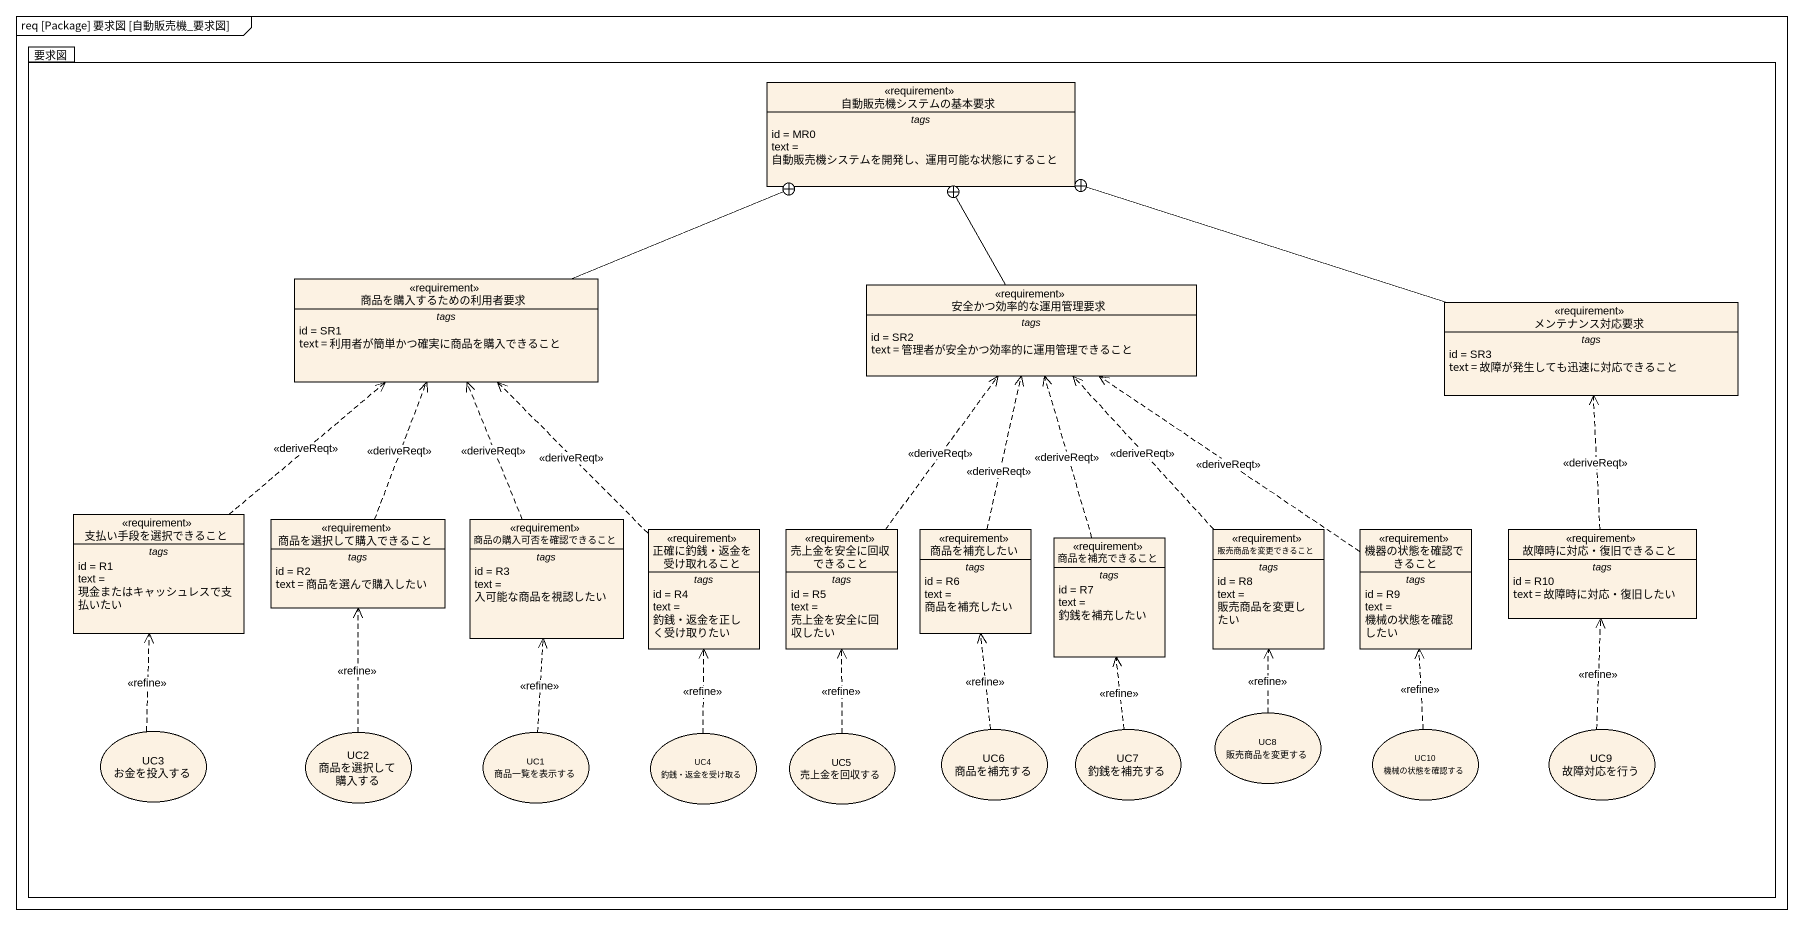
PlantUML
@startuml
mainframe req [Package] 要求図 [自動販売機_要求図]
allowmixing
hide circle
hide empty members
package 要求図 {
  class 自動販売機システムの基本要求 <<requirement>> {
    -- tags --
    id = MR0
    text = 自動販売機システムを開発し、運用可能な状態にすること
  }
  class 商品を購入するための利用者要求 <<requirement>> {
    -- tags --
    id = SR1
    text = 利用者が簡単かつ確実に商品を購入できること
  }
  class 安全かつ効率的な運用管理要求 <<requirement>> {
    -- tags --
    id = SR2
    text = 管理者が安全かつ効率的に運用管理できること
  }
  class メンテナンス対応要求 <<requirement>> {
    -- tags --
    id = SR3
    text = 故障が発生しても迅速に対応できること
  }
  class 支払い手段を選択できること <<requirement>> {
    -- tags --
    id = R1
    text = 現金またはキャッシュレスで支払いたい
  }
  class 商品を選択して購入できること <<requirement>> {
    -- tags --
    id = R2
    text = 商品を選んで購入したい
  }
  class 商品の購入可否を確認できること <<requirement>> {
    -- tags --
    id = R3
    text = 入可能な商品を視認したい
  }
  class "正確に釣銭・返金を受け取れること" as 正確に釣銭_返金を受け取れること <<requirement>> {
    -- tags --
    id = R4
    text = 釣銭・返金を正しく受け取りたい
  }
  class 売上金を安全に回収できること <<requirement>> {
    -- tags --
    id = R5
    text = 売上金を安全に回収したい
  }
  class 商品を補充したい <<requirement>> {
    -- tags --
    id = R6
    text = 商品を補充したい
  }
  class 商品を補充できること <<requirement>> {
    -- tags --
    id = R7
    text = 釣銭を補充したい
  }
  class 販売商品を変更できること <<requirement>> {
    -- tags --
    id = R8
    text = 販売商品を変更したい
  }
  class 機器の状態を確認できること <<requirement>> {
    -- tags --
    id = R9
    text = 機械の状態を確認したい
  }
  class "故障時に対応・復旧できること" as 故障時に対応_復旧できること <<requirement>> {
    -- tags --
    id = R10
    text = 故障時に対応・復旧したい
  }
  usecase "UC3 お金を投入する" as UC3_お金を投入する
  usecase "UC2 商品を選択して購入する" as UC2_商品を選択して購入する
  usecase "UC1 商品一覧を表示する" as UC1_商品一覧を表示する
  usecase "UC4 釣銭・返金を受け取る" as UC4_釣銭_返金を受け取る
  usecase "UC5 売上金を回収する" as UC5_売上金を回収する
  usecase "UC6 商品を補充する" as UC6_商品を補充する
  usecase "UC7 釣銭を補充する" as UC7_釣銭を補充する
  usecase "UC8 販売商品を変更する" as UC8_販売商品を変更する
  usecase "UC10 機械の状態を確認する" as UC10_機械の状態を確認する
  usecase "UC9 故障対応を行う" as UC9_故障対応を行う
}
商品を購入するための利用者要求 -right-+ 自動販売機システムの基本要求
安全かつ効率的な運用管理要求 -up-+ 自動販売機システムの基本要求
メンテナンス対応要求 -left-+ 自動販売機システムの基本要求
支払い手段を選択できること .up.> 商品を購入するための利用者要求 : <<deriveReqt>>
商品を選択して購入できること .up.> 商品を購入するための利用者要求 : <<deriveReqt>>
商品の購入可否を確認できること .up.> 商品を購入するための利用者要求 : <<deriveReqt>>
正確に釣銭_返金を受け取れること .up.> 商品を購入するための利用者要求 : <<deriveReqt>>
売上金を安全に回収できること .up.> 安全かつ効率的な運用管理要求 : <<deriveReqt>>
商品を補充したい .up.> 安全かつ効率的な運用管理要求 : <<deriveReqt>>
商品を補充できること .up.> 安全かつ効率的な運用管理要求 : <<deriveReqt>>
販売商品を変更できること .up.> 安全かつ効率的な運用管理要求 : <<deriveReqt>>
機器の状態を確認できること .up.> 安全かつ効率的な運用管理要求 : <<deriveReqt>>
故障時に対応_復旧できること .up.> メンテナンス対応要求 : <<deriveReqt>>
UC3_お金を投入する .up.> 支払い手段を選択できること : <<refine>>
UC2_商品を選択して購入する .up.> 商品を選択して購入できること : <<refine>>
UC1_商品一覧を表示する .up.> 商品の購入可否を確認できること : <<refine>>
UC4_釣銭_返金を受け取る .up.> 正確に釣銭_返金を受け取れること : <<refine>>
UC5_売上金を回収する .up.> 売上金を安全に回収できること : <<refine>>
UC6_商品を補充する .up.> 商品を補充したい : <<refine>>
UC7_釣銭を補充する .up.> 商品を補充できること : <<refine>>
UC8_販売商品を変更する .up.> 販売商品を変更できること : <<refine>>
UC10_機械の状態を確認する .up.> 機器の状態を確認できること : <<refine>>
UC9_故障対応を行う .up.> 故障時に対応_復旧できること : <<refine>>
@enduml
